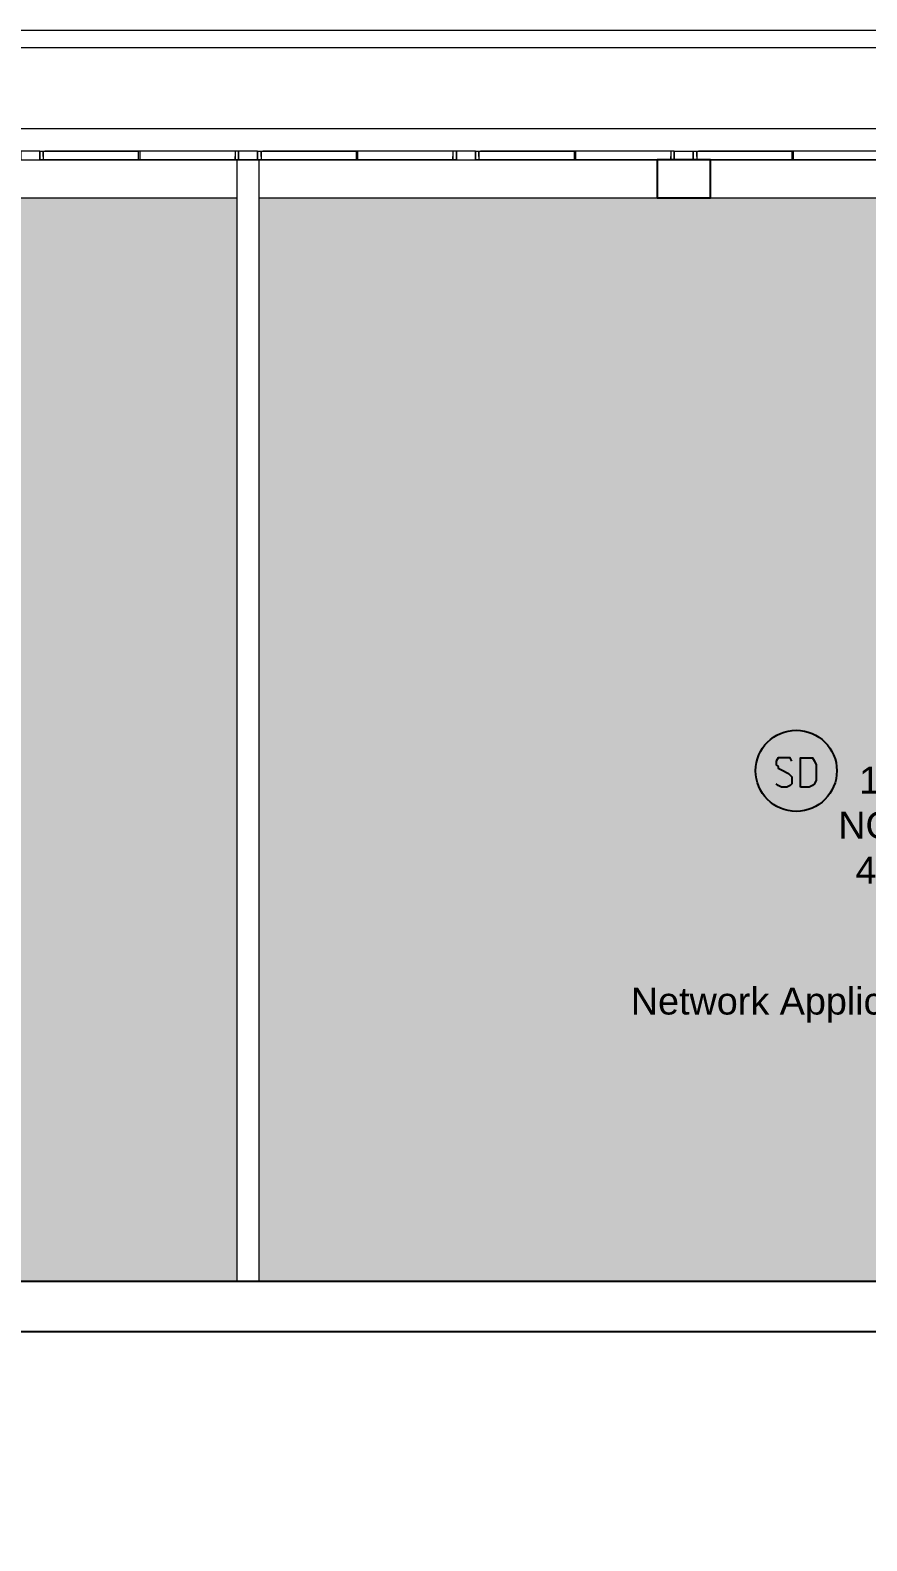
# Model space of a CAD drawing. Header units: millimetres. Extents: x 0 to 58.8, y 0 to 18.9.
# Drawn here: x 42.13 to 46.99, y 9.83 to 18.61 of the extents above; entities that cross this region are included whole.
import ezdxf

# ---------------------------------------------------------------- set-up
doc = ezdxf.new("R2010")
doc.units = ezdxf.units.MM
doc.layers.add('PDF_014407$_ps_FIRE$DETECT', color=80, linetype='Continuous', true_color=0x3fff00)
doc.layers.add('PDF_014407$HL-TMP', color=7, linetype='Continuous', true_color=0x800000)
for name, color, linetype in [('PDF_014407$_ps_TEXTBOLD', 2, 'Continuous'), ('PDF_014407$BL', 7, 'Continuous'), ('PDF_014407$WA', 7, 'Continuous'), ('PDF_014407$WA-COL', 7, 'Continuous'), ('PDF_014407$WA-EXT', 7, 'Continuous'), ('PDF_014407$WN', 7, 'Continuous'), ('PDF_Text', 7, 'Continuous')]:
    doc.layers.add(name, color=color, linetype=linetype)
doc.styles.add('PDF ArialMT', font='arial.ttf')

msp = doc.modelspace()

# ---------------------------------------------------------------- linework, layer by layer
at = {"layer": 'PDF_014407$_ps_FIRE$DETECT', "lineweight": 25}
msp.add_circle((46.5812, 14.3062), 0.2359, dxfattribs=at)
at = {"layer": 'PDF_014407$_ps_TEXTBOLD', "lineweight": 25}
msp.add_lwpolyline([(46.5561, 14.3614), (46.546, 14.3815), (46.526, 14.3815), (46.4959, 14.3815), (46.4758, 14.3815), (46.4657, 14.3614), (46.4657, 14.3413), (46.4758, 14.3313), (46.4758, 14.3212), (46.4959, 14.3112), (46.536, 14.2911), (46.546, 14.2811), (46.5561, 14.271), (46.5561, 14.261), (46.5561, 14.2309), (46.546, 14.2209), (46.526, 14.2108), (46.4959, 14.2108), (46.4758, 14.2209), (46.4657, 14.2309)], dxfattribs=at)
msp.add_lwpolyline([(46.6063, 14.2108), (46.6063, 14.3815), (46.6565, 14.3815), (46.6765, 14.3815), (46.6866, 14.3614), (46.6966, 14.3413), (46.6966, 14.3212), (46.6966, 14.271), (46.6966, 14.251), (46.6866, 14.2309), (46.6765, 14.2209), (46.6565, 14.2108)], close=True, dxfattribs=at)
at = {"layer": 'PDF_014407$BL', "lineweight": 9}
for points in [[(3.9927, 18.0355), (3.9927, 18.6077), (58.6425, 18.6077), (58.6425, 18.0355)], [(4.0931, 18.0355), (4.0931, 18.5073), (58.5421, 18.5073), (58.5421, 18.0355)], [(51.5553, 2.3453), (58.6525, 2.3453), (58.6525, 2.4457), (58.7529, 2.4457), (58.7529, 2.7468), (58.7027, 2.7468), (58.7027, 17.634), (58.793, 17.634), (58.793, 18.0355), (3.1194, 18.0355)], [(35.9554, 17.634), (43.3337, 17.634)], [(43.4642, 17.634), (50.9329, 17.634)]]:
    msp.add_lwpolyline(points, dxfattribs=at)
at = {"layer": 'PDF_014407$HL-TMP', "transparency": 33554559}
for points in [[(43.3337, 17.634), (35.865, 17.634), (43.3337, 17.0216)], [(35.865, 17.634), (43.3337, 17.0216), (35.865, 17.0216)], [(50.9329, 17.634), (43.4642, 17.634), (50.9329, 11.3398)], [(43.4642, 17.634), (50.9329, 11.3398), (43.4642, 11.3398)], [(43.3337, 17.0216), (35.9353, 17.0216), (43.3337, 11.7413)], [(35.9353, 17.0216), (43.3337, 11.7413), (35.9353, 11.7413)], [(43.3337, 11.7413), (38.4048, 11.7413), (43.3337, 11.3398)], [(38.4048, 11.7413), (43.3337, 11.3398), (38.4048, 11.3398)], [(49.5877, 11.3398), (49.5877, 11.3398), (43.4642, 11.3398)], [(49.5877, 11.3398), (43.4642, 11.3398), (50.4109, 11.3398)]]:
    msp.add_solid(points, dxfattribs=at)
at = {"layer": 'PDF_014407$WA', "lineweight": 20}
for points in [[(42.1893, 17.8548), (42.1893, 17.905), (42.0789, 17.905), (42.0789, 17.8548)], [(42.1893, 17.8548), (42.1893, 17.905)], [(43.4542, 17.8548), (43.4542, 17.905), (43.3438, 17.905), (43.3438, 17.8548)], [(43.3438, 17.8548), (43.3438, 17.905)], [(43.4542, 17.8548), (43.4542, 17.905)], [(44.719, 17.8548), (44.719, 17.905), (44.6086, 17.905), (44.6086, 17.8548)], [(44.6086, 17.8548), (44.6086, 17.905)], [(44.719, 17.8548), (44.719, 17.905)], [(45.9839, 17.8548), (45.8735, 17.8548), (45.8735, 17.905), (45.9839, 17.905)], [(45.8735, 17.8548), (45.8735, 17.905)], [(45.9839, 17.8548), (45.9839, 17.905)]]:
    msp.add_lwpolyline(points, close=True, dxfattribs=at)
for points in [[(43.4642, 11.3398), (43.4642, 17.8548), (43.3337, 17.8548), (43.3337, 11.3398)], [(45.7731, 17.634), (46.0843, 17.634)]]:
    msp.add_lwpolyline(points, dxfattribs=at)
at = {"layer": 'PDF_014407$WA-COL', "lineweight": 25}
msp.add_lwpolyline([(46.0843, 17.634), (46.0843, 17.8548), (45.7731, 17.8548), (45.7731, 17.634)], close=True, dxfattribs=at)
at = {"layer": 'PDF_014407$WA-EXT', "lineweight": 25}
for points in [[(49.5877, 11.1591), (49.5877, 11.3398), (39.4388, 11.3398), (39.4388, 11.1089), (39.6797, 11.1089), (39.6797, 11.0487)], [(39.7901, 11.0487), (39.6797, 11.0487), (49.5877, 11.0487), (49.5877, 11.3398)]]:
    msp.add_lwpolyline(points, dxfattribs=at)
at = {"layer": 'PDF_014407$WN', "lineweight": 0}
for points in [[(42.7716, 17.8548), (42.7716, 17.8749), (42.7716, 17.905), (42.7615, 17.905), (42.7615, 17.8749), (42.7615, 17.8548), (42.7716, 17.8548), (43.3136, 17.8548), (42.7716, 17.8548), (42.2094, 17.8548), (42.1893, 17.8548), (43.3438, 17.8548), (43.3237, 17.8548), (43.3136, 17.8548)], [(42.1893, 17.905), (42.2094, 17.905), (42.2094, 17.8548)], [(42.2094, 17.8749), (42.2094, 17.905), (42.2194, 17.905)], [(43.3237, 17.905), (42.7615, 17.905)], [(43.3438, 17.905), (43.3237, 17.905), (43.3237, 17.8548), (43.3237, 17.8749)], [(44.0364, 17.8548), (44.0364, 17.8749), (44.0364, 17.905), (44.0264, 17.905), (44.0264, 17.8749), (44.0264, 17.8548), (44.0364, 17.8548), (44.5785, 17.8548), (44.0364, 17.8548), (43.4743, 17.8548), (43.4542, 17.8548), (44.6086, 17.8548), (44.5885, 17.8548), (44.5785, 17.8548)], [(43.4542, 17.905), (43.4743, 17.905), (43.4743, 17.8548)], [(43.4743, 17.8749), (43.4743, 17.905), (43.4843, 17.905)], [(44.5885, 17.905), (44.0264, 17.905)], [(44.6086, 17.905), (44.5885, 17.905), (44.5885, 17.8548), (44.5885, 17.8749)], [(45.3013, 17.8548), (45.3013, 17.8749), (45.3013, 17.905), (45.2912, 17.905), (45.2912, 17.8749), (45.2912, 17.8548), (45.3013, 17.8548), (45.8433, 17.8548), (45.3013, 17.8548), (44.7391, 17.8548), (44.719, 17.8548), (45.8735, 17.8548), (45.8534, 17.8548), (45.8433, 17.8548)], [(44.719, 17.905), (44.7391, 17.905), (44.7391, 17.8548)], [(44.7391, 17.8749), (44.7391, 17.905), (44.7491, 17.905)], [(45.8534, 17.905), (45.2912, 17.905)], [(45.8735, 17.905), (45.8534, 17.905), (45.8534, 17.8548), (45.8534, 17.8749)], [(46.5661, 17.8548), (46.5661, 17.8749), (46.5661, 17.905), (46.5561, 17.905), (46.5561, 17.8749), (46.5561, 17.8548), (46.5661, 17.8548), (47.1082, 17.8548), (46.5661, 17.8548), (46.004, 17.8548), (45.9839, 17.8548), (47.1383, 17.8548), (47.1182, 17.8548), (47.1082, 17.8548)], [(45.9839, 17.905), (46.004, 17.905), (46.004, 17.8548)], [(46.004, 17.8749), (46.004, 17.905), (46.014, 17.905)], [(47.1182, 17.905), (46.5561, 17.905)]]:
    msp.add_lwpolyline(points, dxfattribs=at)
for points in [[(42.7615, 17.905), (42.2194, 17.905)], [(44.0264, 17.905), (43.4843, 17.905)], [(45.2912, 17.905), (44.7491, 17.905)], [(46.5561, 17.905), (46.014, 17.905)]]:
    msp.add_lwpolyline(points, close=True, dxfattribs=at)

# ---------------------------------------------------------------- texts
at = {"layer": 'PDF_Text', "attachment_point": 4, "style": 'PDF ArialMT'}
for s, insert, char_height in [('1250', (46.946, 14.2504), 0.15688), ('NOLAB', (46.8255, 13.9894), 0.15688), ('45.79', (46.9259, 13.7283), 0.15688), ('Network Applications Laboratory', (45.6208, 12.9453), 0.156884)]:
    msp.add_mtext(s, dxfattribs=dict(at, insert=insert, char_height=char_height))

doc.saveas('drawing.dxf')
